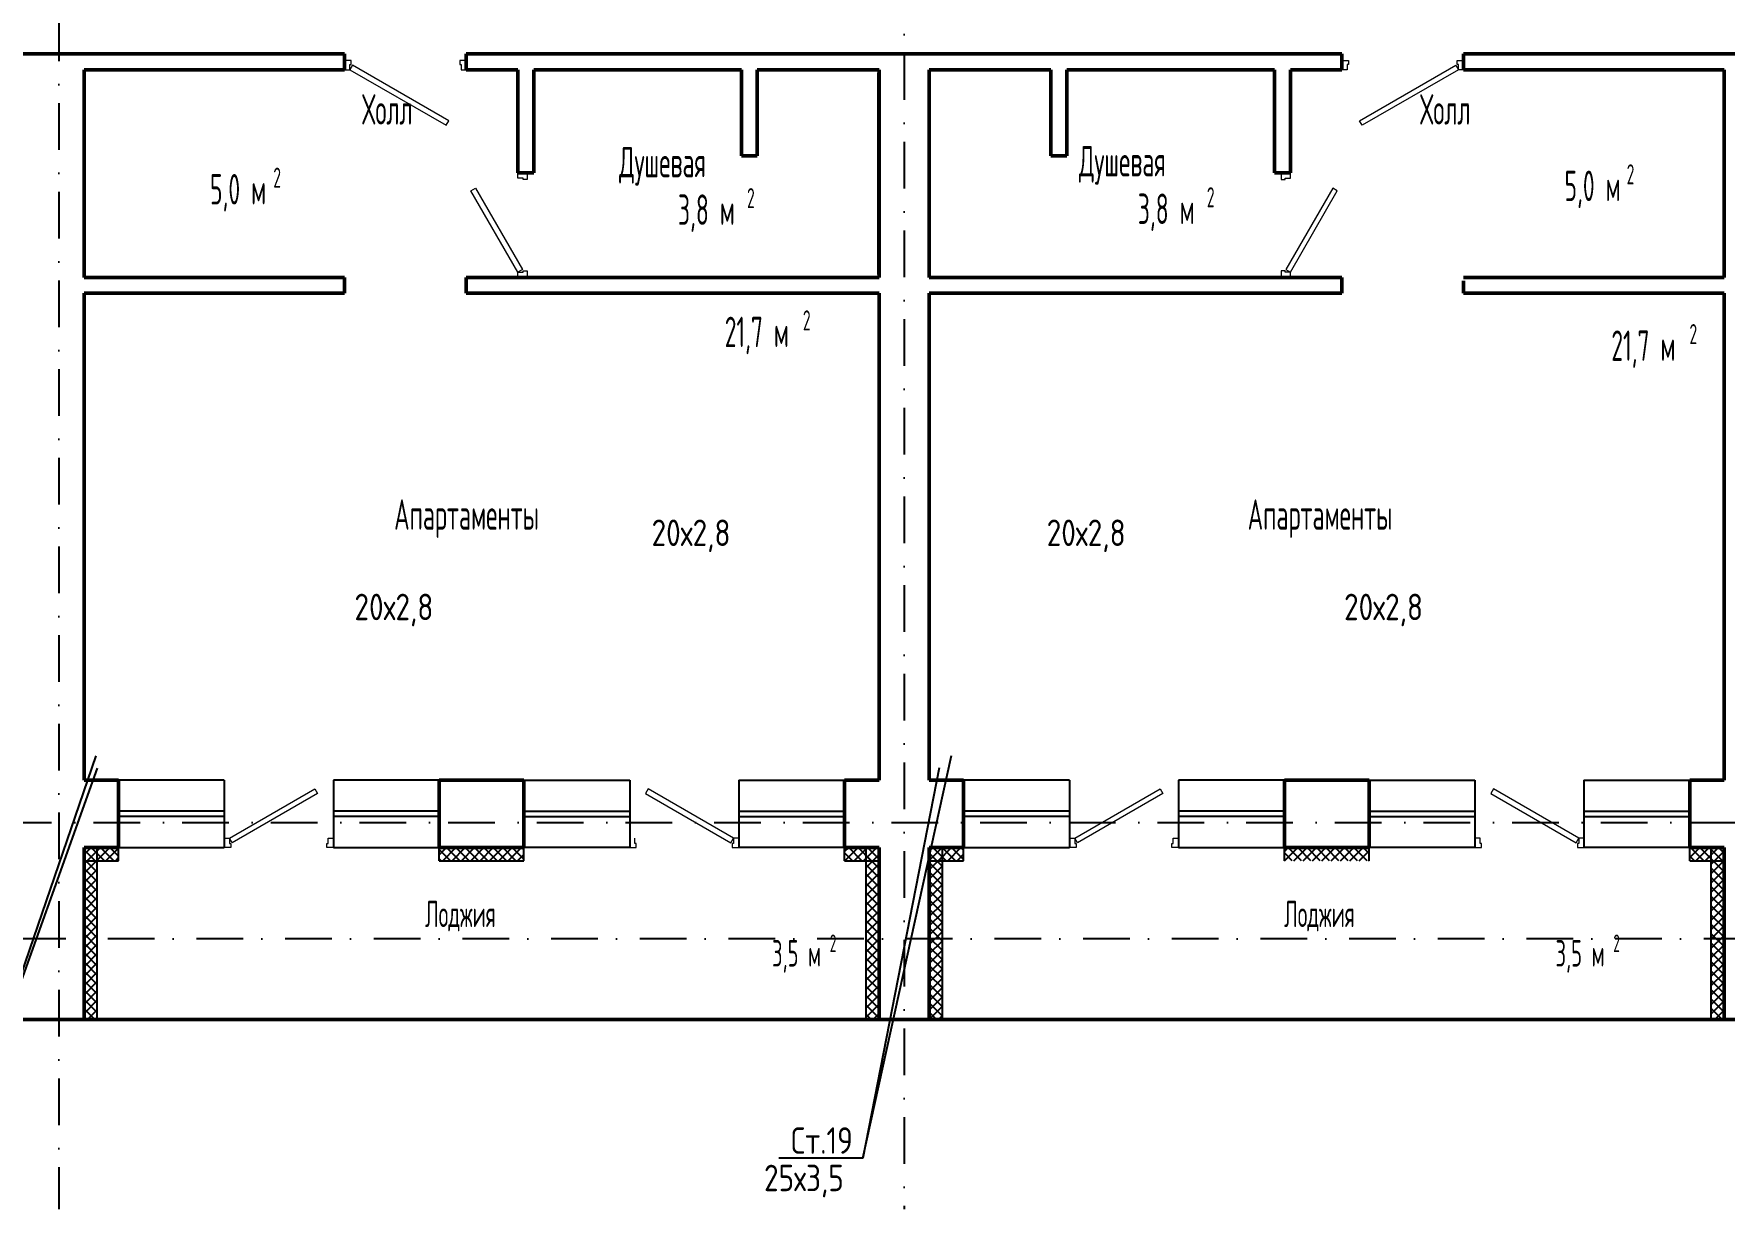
# Model space of a CAD drawing. Extents: x -1560602 to 321118, y -2308202 to -430103.
# Drawn here: x -1528714 to -1515934, y -2201571 to -2192684 of the extents above; entities that cross this region are included whole.
import ezdxf
from ezdxf.enums import TextEntityAlignment as Align

# ---------------------------------------------------------------- set-up
doc = ezdxf.new("R2010")
doc.units = 0
doc.header["$MEASUREMENT"] = 0
doc.linetypes.add('Dot & Dashed', pattern=[670.277762, 352.777767, -176.388884, 0, -141.111112])
doc.linetypes.add('Штрихпунктирная', pattern=[0.670278, 0.352778, -0.176389, 0, -0.141111])
doc.layers.get('0').update_dxf_attribs({"color": 255, "linetype": 'CONTINUOUS'})
doc.layers.add('Двери', color=4, linetype='CONTINUOUS', lineweight=15)
doc.layers.add('стены', color=5, linetype='CONTINUOUS', lineweight=50)
for name, color, linetype in [('Оси', 253, 'Dot & Dashed'), ('отделка', 240, 'CONTINUOUS'), ('Текст', 7, 'CONTINUOUS'), ('Утеплитель', 6, 'CONTINUOUS')]:
    doc.layers.add(name, color=color, linetype=linetype)
doc.styles.get("Standard").update_dxf_attribs({"font": 'spds.shx', "width": 0.7, "height": 250})

msp = doc.modelspace()

# ---------------------------------------------------------------- linework, layer by layer
at = {"color": 0}
for p, q in [((-1529290, -2201185.6, 0), (-1528242.1, -2198142.8, 0)), ((-1522445.8, -2201185.6, 0), (-1521775.5, -2198140.7, 0)), ((-1528235.1, -2198237.4, 0), (-1529290, -2201185.6, 0)), ((-1521869.5, -2198234.6, 0), (-1522445.8, -2201185.6, 0)), ((-1522445.8, -2201185.6, 0), (-1523079.8, -2201185.6, 0))]:
    msp.add_line(p, q, dxfattribs=at)
at = {"layer": 'Двери', "color": 0, "linetype": 'Continuous'}
for p, q in [((-1526313.7, -2192885.9), (-1526363.7, -2192885.9)), ((-1526323.7, -2192955.9), (-1526323.7, -2192915.9)), ((-1526323.7, -2192915.9), (-1526313.7, -2192915.9)), ((-1526313.7, -2192915.9), (-1526313.7, -2192885.9)), ((-1525443.7, -2192885.9), (-1525493.7, -2192885.9)), ((-1525493.7, -2192885.9), (-1525493.7, -2192915.9)), ((-1525493.7, -2192915.9), (-1525483.7, -2192915.9)), ((-1525483.7, -2192915.9), (-1525483.7, -2192955.9)), ((-1518823.7, -2192885.9), (-1518773.7, -2192885.9)), ((-1518773.7, -2192915.9), (-1518783.7, -2192915.9)), ((-1518783.7, -2192915.9), (-1518783.7, -2192955.9)), ((-1518773.7, -2192885.9), (-1518773.7, -2192915.9)), ((-1517953.7, -2192915.9), (-1517953.7, -2192885.9)), ((-1517953.7, -2192885.9), (-1517903.7, -2192885.9)), ((-1517943.7, -2192915.9), (-1517953.7, -2192915.9)), ((-1517943.7, -2192955.9), (-1517943.7, -2192915.9)), ((-1526363.7, -2192955.9), (-1526323.7, -2192955.9)), ((-1526303.7, -2192921.2), (-1526323.7, -2192955.9)), ((-1526323.7, -2192955.9), (-1525596.3, -2193375.9)), ((-1525576.3, -2193341.2), (-1526303.7, -2192921.2)), ((-1525483.7, -2192955.9), (-1525443.7, -2192955.9)), ((-1518783.7, -2192955.9), (-1518823.7, -2192955.9)), ((-1518691.2, -2193341.2), (-1517963.7, -2192921.2)), ((-1517943.7, -2192955.9), (-1518671.2, -2193375.9)), ((-1517963.7, -2192921.2), (-1517943.7, -2192955.9)), ((-1517903.7, -2192955.9), (-1517943.7, -2192955.9)), ((-1525596.3, -2193375.9), (-1525576.3, -2193341.2)), ((-1518671.2, -2193375.9), (-1518691.2, -2193341.2)), ((-1525053.7, -2193775.9), (-1525053.7, -2193735.9)), ((-1525013.7, -2193775.9), (-1525053.7, -2193775.9)), ((-1525013.7, -2193785.9), (-1525013.7, -2193775.9)), ((-1524983.7, -2193785.9), (-1525013.7, -2193785.9)), ((-1524983.7, -2193735.9), (-1524983.7, -2193785.9)), ((-1519283.7, -2193735.9), (-1519283.7, -2193785.9)), ((-1519283.7, -2193785.9), (-1519253.7, -2193785.9)), ((-1519253.7, -2193785.9), (-1519253.7, -2193775.9)), ((-1519253.7, -2193775.9), (-1519213.7, -2193775.9)), ((-1519213.7, -2193775.9), (-1519213.7, -2193735.9)), ((-1525408.7, -2193871), (-1525374.1, -2193851)), ((-1525053.7, -2194485.9), (-1525408.7, -2193871)), ((-1525374.1, -2193851), (-1525019.1, -2194465.9)), ((-1518893.4, -2193851), (-1519248.4, -2194465.9)), ((-1519213.7, -2194485.9), (-1518858.7, -2193871)), ((-1518858.7, -2193871), (-1518893.4, -2193851)), ((-1525019.1, -2194465.9), (-1525053.7, -2194485.9)), ((-1525053.7, -2194525.9), (-1525053.7, -2194485.9)), ((-1525053.7, -2194485.9), (-1525013.7, -2194485.9)), ((-1525013.7, -2194485.9), (-1525013.7, -2194475.9)), ((-1525013.7, -2194475.9), (-1524983.7, -2194475.9)), ((-1524983.7, -2194475.9), (-1524983.7, -2194525.9)), ((-1519253.7, -2194475.9), (-1519283.7, -2194475.9)), ((-1519283.7, -2194475.9), (-1519283.7, -2194525.9)), ((-1519253.7, -2194485.9), (-1519253.7, -2194475.9)), ((-1519213.7, -2194485.9), (-1519253.7, -2194485.9)), ((-1519248.4, -2194465.9), (-1519213.7, -2194485.9)), ((-1519213.7, -2194525.9), (-1519213.7, -2194485.9)), ((-1527233.7, -2198766.2), (-1526588.5, -2198393.7)), ((-1526588.5, -2198393.7), (-1526568.5, -2198428.3)), ((-1524068.9, -2198393.7), (-1524088.9, -2198428.3)), ((-1523423.7, -2198766.2), (-1524068.9, -2198393.7)), ((-1520843.7, -2198766.2), (-1520198.5, -2198393.7)), ((-1520198.5, -2198393.7), (-1520178.5, -2198428.3)), ((-1517678.9, -2198393.7), (-1517698.9, -2198428.3)), ((-1517033.7, -2198766.2), (-1517678.9, -2198393.7)), ((-1526568.5, -2198428.3), (-1527213.7, -2198800.8)), ((-1524088.9, -2198428.3), (-1523443.7, -2198800.8)), ((-1520178.5, -2198428.3), (-1520823.7, -2198800.8)), ((-1517698.9, -2198428.3), (-1517053.7, -2198800.8)), ((-1527273.7, -2198766.2), (-1527233.7, -2198766.2)), ((-1527233.7, -2198766.2), (-1527233.7, -2198806.2)), ((-1527213.7, -2198800.8), (-1527233.7, -2198766.2)), ((-1526488.7, -2198806.2), (-1526488.7, -2198766.2)), ((-1526488.7, -2198766.2), (-1526448.7, -2198766.2)), ((-1524168.7, -2198806.2), (-1524168.7, -2198766.2)), ((-1523443.7, -2198800.8), (-1523423.7, -2198766.2)), ((-1523383.7, -2198766.2), (-1523423.7, -2198766.2)), ((-1523423.7, -2198766.2), (-1523423.7, -2198806.2)), ((-1520883.7, -2198766.2), (-1520843.7, -2198766.2)), ((-1520843.7, -2198766.2), (-1520843.7, -2198806.2)), ((-1520823.7, -2198800.8), (-1520843.7, -2198766.2)), ((-1520098.7, -2198806.2), (-1520098.7, -2198766.2)), ((-1520098.7, -2198766.2), (-1520058.7, -2198766.2)), ((-1517778.7, -2198766.2), (-1517818.7, -2198766.2)), ((-1517778.7, -2198806.2), (-1517778.7, -2198766.2)), ((-1517053.7, -2198800.8), (-1517033.7, -2198766.2)), ((-1516993.7, -2198766.2), (-1517033.7, -2198766.2)), ((-1517033.7, -2198766.2), (-1517033.7, -2198806.2)), ((-1527223.7, -2198836.2), (-1527273.7, -2198836.2)), ((-1527233.7, -2198806.2), (-1527223.7, -2198806.2)), ((-1527223.7, -2198806.2), (-1527223.7, -2198836.2)), ((-1526498.7, -2198836.2), (-1526498.7, -2198806.2)), ((-1526498.7, -2198806.2), (-1526488.7, -2198806.2)), ((-1526448.7, -2198836.2), (-1526498.7, -2198836.2)), ((-1524208.7, -2198836.2), (-1524158.7, -2198836.2)), ((-1524158.7, -2198806.2), (-1524168.7, -2198806.2)), ((-1524158.7, -2198836.2), (-1524158.7, -2198806.2)), ((-1523423.7, -2198806.2), (-1523433.7, -2198806.2)), ((-1523433.7, -2198806.2), (-1523433.7, -2198836.2)), ((-1523433.7, -2198836.2), (-1523383.7, -2198836.2)), ((-1520833.7, -2198836.2), (-1520883.7, -2198836.2)), ((-1520843.7, -2198806.2), (-1520833.7, -2198806.2)), ((-1520833.7, -2198806.2), (-1520833.7, -2198836.2)), ((-1520108.7, -2198836.2), (-1520108.7, -2198806.2)), ((-1520108.7, -2198806.2), (-1520098.7, -2198806.2)), ((-1520058.7, -2198836.2), (-1520108.7, -2198836.2)), ((-1517818.7, -2198836.2), (-1517768.7, -2198836.2)), ((-1517768.7, -2198806.2), (-1517778.7, -2198806.2)), ((-1517768.7, -2198836.2), (-1517768.7, -2198806.2)), ((-1517033.7, -2198806.2), (-1517043.7, -2198806.2)), ((-1517043.7, -2198806.2), (-1517043.7, -2198836.2)), ((-1517043.7, -2198836.2), (-1516993.7, -2198836.2))]:
    msp.add_line(p, q, dxfattribs=at)
at = {"layer": 'Оси', "color": 0, "linetype": 'Штрихпунктирная', "lineweight": -3, "ltscale": 1000}
for p, q in [((-1522133.7, -2186796.2), (-1522133.7, -2201571.1)), ((-1528523.7, -2187846.2), (-1528523.7, -2201571.1)), ((-1556419, -2198646.2), (-1501963.7, -2198646.2)), ((-1496963.7, -2199526.2), (-1556418.9, -2199526.2))]:
    msp.add_line(p, q, dxfattribs=at)
at = {"layer": 'отделка', "color": 0, "ltscale": 100}
for p, q in [((-1527273.7, -2198326.2), (-1528073.7, -2198326.2)), ((-1527273.7, -2198326.2), (-1527273.7, -2198836.2)), ((-1526448.7, -2198326.2), (-1526448.7, -2198836.2)), ((-1525648.7, -2198326.2), (-1526448.7, -2198326.2)), ((-1525008.7, -2198326.2), (-1524208.7, -2198326.2)), ((-1524208.7, -2198326.2), (-1524208.7, -2198836.2)), ((-1523383.7, -2198326.2), (-1523383.7, -2198836.2)), ((-1523383.7, -2198326.2), (-1522583.7, -2198326.2)), ((-1520883.7, -2198326.2), (-1521683.7, -2198326.2)), ((-1520883.7, -2198326.2), (-1520883.7, -2198836.2)), ((-1520058.7, -2198326.2), (-1520058.7, -2198836.2)), ((-1519258.7, -2198326.2), (-1520058.7, -2198326.2)), ((-1518618.7, -2198326.2), (-1517818.7, -2198326.2)), ((-1517818.7, -2198326.2), (-1517818.7, -2198836.2)), ((-1516993.7, -2198326.2), (-1516993.7, -2198836.2)), ((-1516993.7, -2198326.2), (-1516193.7, -2198326.2)), ((-1527273.7, -2198561.2), (-1528073.7, -2198561.2)), ((-1527273.7, -2198601.2), (-1528073.7, -2198601.2)), ((-1525648.7, -2198561.2), (-1526448.7, -2198561.2)), ((-1525648.7, -2198601.2), (-1526448.7, -2198601.2)), ((-1525008.7, -2198561.2), (-1524208.7, -2198561.2)), ((-1525008.7, -2198601.2), (-1524208.7, -2198601.2)), ((-1523383.7, -2198561.2), (-1522583.7, -2198561.2)), ((-1523383.7, -2198601.2), (-1522583.7, -2198601.2)), ((-1520883.7, -2198561.2), (-1521683.7, -2198561.2)), ((-1520883.7, -2198601.2), (-1521683.7, -2198601.2)), ((-1519258.7, -2198561.2), (-1520058.7, -2198561.2)), ((-1519258.7, -2198601.2), (-1520058.7, -2198601.2)), ((-1518618.7, -2198561.2), (-1517818.7, -2198561.2)), ((-1518618.7, -2198601.2), (-1517818.7, -2198601.2)), ((-1516993.7, -2198561.2), (-1516193.7, -2198561.2)), ((-1516993.7, -2198601.2), (-1516193.7, -2198601.2)), ((-1528073.7, -2198836.2), (-1527273.7, -2198836.2)), ((-1526448.7, -2198836.2), (-1525648.7, -2198836.2)), ((-1524208.7, -2198836.2), (-1525008.7, -2198836.2)), ((-1522583.7, -2198836.2), (-1523383.7, -2198836.2)), ((-1521683.7, -2198836.2), (-1520883.7, -2198836.2)), ((-1520058.7, -2198836.2), (-1519258.7, -2198836.2)), ((-1517818.7, -2198836.2), (-1518618.7, -2198836.2)), ((-1516193.7, -2198836.2), (-1516993.7, -2198836.2))]:
    msp.add_line(p, q, dxfattribs=at)
at = {"layer": 'стены', "color": 0, "linetype": 'Continuous'}
for p, q in [((-1528333.7, -2192835.9), (-1530683.7, -2192835.9)), ((-1526363.7, -2192835.9), (-1528333.7, -2192835.9)), ((-1521943.7, -2192835.9), (-1525443.7, -2192835.9)), ((-1518823.7, -2192835.9), (-1521943.7, -2192835.9)), ((-1515933.7, -2192835.9), (-1517903.7, -2192835.9)), ((-1513583.7, -2192835.9), (-1515933.7, -2192835.9)), ((-1528333.7, -2194525.9), (-1528333.7, -2192955.9)), ((-1528333.7, -2192955.9), (-1526363.7, -2192955.9)), ((-1525443.7, -2192955.9), (-1525053.7, -2192955.9)), ((-1525053.7, -2192955.9), (-1525053.7, -2193735.9)), ((-1524933.7, -2193735.9), (-1524933.7, -2192955.9)), ((-1524933.7, -2192955.9), (-1523363.7, -2192955.9)), ((-1523363.7, -2192955.9), (-1523363.7, -2193605.9)), ((-1523243.7, -2193605.9), (-1523243.7, -2192955.9)), ((-1523243.7, -2192955.9), (-1522323.7, -2192955.9)), ((-1523220.8, -2192955.9), (-1522346.8, -2192955.9)), ((-1522323.8, -2194502.9), (-1522323.8, -2192978.9)), ((-1522323.7, -2192955.9), (-1522323.7, -2194525.9)), ((-1521943.7, -2194525.9), (-1521943.7, -2192955.9)), ((-1521943.7, -2192955.9), (-1521023.7, -2192955.9)), ((-1521943.7, -2194502.9), (-1521943.7, -2192978.9)), ((-1521046.7, -2192955.9), (-1521920.7, -2192955.9)), ((-1521023.7, -2192955.9), (-1521023.7, -2193605.9)), ((-1520903.7, -2193605.9), (-1520903.7, -2192955.9)), ((-1520903.7, -2192955.9), (-1519333.7, -2192955.9)), ((-1519333.7, -2192955.9), (-1519333.7, -2193735.9)), ((-1519213.7, -2193735.9), (-1519213.7, -2192955.9)), ((-1519213.7, -2192955.9), (-1518823.7, -2192955.9)), ((-1517903.7, -2192955.9), (-1515933.7, -2192955.9)), ((-1515933.7, -2192955.9), (-1515933.7, -2194525.9)), ((-1523363.7, -2193605.9), (-1523243.7, -2193605.9)), ((-1521023.7, -2193605.9), (-1520903.7, -2193605.9)), ((-1526363.7, -2194525.9), (-1528333.7, -2194525.9)), ((-1526363.7, -2194550.9), (-1526363.7, -2194525.9)), ((-1526363.7, -2194550.9), (-1526363.7, -2194645.9)), ((-1524933.7, -2194525.9), (-1525443.7, -2194525.9)), ((-1525443.7, -2194525.9), (-1525443.7, -2194645.9)), ((-1525443.7, -2194525.9), (-1525443.7, -2194525.9)), ((-1522323.7, -2194525.9), (-1524933.7, -2194525.9)), ((-1519333.7, -2194525.9), (-1521943.7, -2194525.9)), ((-1518823.7, -2194525.9), (-1519333.7, -2194525.9)), ((-1518823.7, -2194550.9), (-1518823.7, -2194525.9)), ((-1518823.7, -2194550.9), (-1518823.7, -2194645.9)), ((-1515933.7, -2194525.9), (-1517903.7, -2194525.9)), ((-1517903.7, -2194550.9), (-1517903.7, -2194645.9)), ((-1528333.7, -2198326.2), (-1528333.7, -2194645.9)), ((-1528333.7, -2194645.9), (-1526363.7, -2194645.9)), ((-1525443.7, -2194645.9), (-1522323.7, -2194645.9)), ((-1522323.7, -2194645.9), (-1522323.7, -2198326.2)), ((-1521943.7, -2198326.2), (-1521943.7, -2194645.9)), ((-1521943.7, -2194645.9), (-1518823.7, -2194645.9)), ((-1517903.7, -2194645.9), (-1515933.7, -2194645.9)), ((-1515933.7, -2194645.9), (-1515933.7, -2198326.2)), ((-1528073.7, -2198326.2), (-1528333.7, -2198326.2)), ((-1528073.7, -2198766.2), (-1528073.7, -2198326.2)), ((-1525648.7, -2198766.2), (-1525648.7, -2198326.2)), ((-1525008.7, -2198326.2), (-1525648.7, -2198326.2)), ((-1525008.7, -2198766.2), (-1525008.7, -2198326.2)), ((-1522583.7, -2198766.2), (-1522583.7, -2198326.2)), ((-1522323.7, -2198326.2), (-1522583.7, -2198326.2)), ((-1521683.7, -2198326.2), (-1521943.7, -2198326.2)), ((-1521683.7, -2198766.2), (-1521683.7, -2198326.2)), ((-1519258.7, -2198766.2), (-1519258.7, -2198326.2)), ((-1518618.7, -2198326.2), (-1519258.7, -2198326.2)), ((-1518618.7, -2198766.2), (-1518618.7, -2198326.2)), ((-1516193.7, -2198766.2), (-1516193.7, -2198326.2)), ((-1515933.7, -2198326.2), (-1516193.7, -2198326.2)), ((-1528073.7, -2198836.2), (-1528073.7, -2198766.2)), ((-1528073.7, -2198836.2), (-1528073.7, -2198766.2)), ((-1525648.7, -2198836.2), (-1525648.7, -2198766.2)), ((-1525648.7, -2198836.2), (-1525648.7, -2198766.2)), ((-1525008.7, -2198836.2), (-1525008.7, -2198766.2)), ((-1525008.7, -2198836.2), (-1525008.7, -2198766.2)), ((-1522583.7, -2198836.2), (-1522583.7, -2198766.2)), ((-1522583.7, -2198836.2), (-1522583.7, -2198766.2)), ((-1521683.7, -2198836.2), (-1521683.7, -2198766.2)), ((-1521683.7, -2198836.2), (-1521683.7, -2198766.2)), ((-1519258.7, -2198836.2), (-1519258.7, -2198766.2)), ((-1519258.7, -2198836.2), (-1519258.7, -2198766.2)), ((-1518618.7, -2198836.2), (-1518618.7, -2198766.2)), ((-1518618.7, -2198836.2), (-1518618.7, -2198766.2)), ((-1516193.7, -2198836.2), (-1516193.7, -2198766.2)), ((-1516193.7, -2198836.2), (-1516193.7, -2198766.2)), ((-1528333.7, -2198836.2), (-1528333.7, -2200136.2)), ((-1528333.7, -2198836.2), (-1528073.7, -2198836.2)), ((-1525648.7, -2198836.2), (-1525008.7, -2198836.2)), ((-1522583.7, -2198836.2), (-1522323.7, -2198836.2)), ((-1522323.7, -2198836.2), (-1522323.7, -2200136.2)), ((-1522323.7, -2198836.2), (-1522323.7, -2198836.2)), ((-1521943.7, -2198836.2), (-1521943.7, -2200136.2)), ((-1521943.7, -2198836.2), (-1521683.7, -2198836.2)), ((-1521943.7, -2198836.2), (-1521943.7, -2198836.2)), ((-1519258.7, -2198836.2), (-1518618.7, -2198836.2)), ((-1516193.7, -2198836.2), (-1515933.7, -2198836.2)), ((-1515933.7, -2198836.2), (-1515933.7, -2200136.2)), ((-1515933.7, -2198836.2), (-1515933.7, -2198836.2)), ((-1528813.7, -2200136.2), (-1528233.7, -2200136.2)), ((-1522423.7, -2200136.2), (-1528233.7, -2200136.2)), ((-1522423.7, -2200136.2), (-1521843.7, -2200136.2)), ((-1516033.7, -2200136.2), (-1521843.7, -2200136.2)), ((-1516033.7, -2200136.2), (-1515453.7, -2200136.2))]:
    msp.add_line(p, q, dxfattribs=at)
at = {"layer": 'стены', "color": 0, "ltscale": 100}
for p, q in [((-1526363.7, -2192835.9), (-1526363.7, -2192955.9)), ((-1525443.7, -2192835.9), (-1525443.7, -2192955.9)), ((-1518823.7, -2192835.9), (-1518823.7, -2192955.9)), ((-1517903.7, -2192835.9), (-1517903.7, -2192955.9)), ((-1525053.7, -2193735.9), (-1524933.7, -2193735.9)), ((-1519333.7, -2193735.5), (-1519213.7, -2193735.5)), ((-1525053.7, -2194525.9), (-1524933.7, -2194525.9))]:
    msp.add_line(p, q, dxfattribs=at)
at = {"layer": 'Утеплитель', "color": 0, "linetype": 'Continuous'}
for p, q in [((-1528333.7, -2198889.8), (-1528280.1, -2198836.2)), ((-1528333.7, -2198889.8), (-1528280.1, -2198836.2)), ((-1528250.8, -2198936.2), (-1528333.7, -2198853.3)), ((-1528233.7, -2198953.3), (-1528333.7, -2198853.3)), ((-1528333.7, -2198960.5), (-1528233.7, -2198860.5)), ((-1528321.5, -2198936.2), (-1528333.7, -2198924)), ((-1528233.7, -2199024), (-1528333.7, -2198924)), ((-1528309.4, -2198936.2), (-1528209.4, -2198836.2)), ((-1528180.1, -2198936.2), (-1528280.1, -2198836.2)), ((-1528233.7, -2198882.6), (-1528280.1, -2198836.2)), ((-1528238.7, -2198936.2), (-1528138.7, -2198836.2)), ((-1528233.7, -2200136.2), (-1528233.7, -2198836.2)), ((-1528109.4, -2198936.2), (-1528209.4, -2198836.2)), ((-1528168, -2198936.2), (-1528073.7, -2198841.9)), ((-1528073.7, -2198901.2), (-1528138.7, -2198836.2)), ((-1528097.3, -2198936.2), (-1528073.7, -2198912.7)), ((-1528073.7, -2198936.2), (-1528073.7, -2198836.2)), ((-1525648.7, -2198936.2), (-1525648.7, -2198836.2)), ((-1525648.7, -2198891.8), (-1525593.1, -2198836.2)), ((-1525563.8, -2198936.2), (-1525648.7, -2198851.3)), ((-1525634.5, -2198936.2), (-1525648.7, -2198922)), ((-1525622.4, -2198936.2), (-1525522.4, -2198836.2)), ((-1525493.1, -2198936.2), (-1525593.1, -2198836.2)), ((-1525551.7, -2198936.2), (-1525451.7, -2198836.2)), ((-1525422.4, -2198936.2), (-1525522.4, -2198836.2)), ((-1525481, -2198936.2), (-1525381, -2198836.2)), ((-1525351.7, -2198936.2), (-1525451.7, -2198836.2)), ((-1525410.3, -2198936.2), (-1525310.3, -2198836.2)), ((-1525281, -2198936.2), (-1525381, -2198836.2)), ((-1525339.6, -2198936.2), (-1525239.6, -2198836.2)), ((-1525210.3, -2198936.2), (-1525310.3, -2198836.2)), ((-1525268.9, -2198936.2), (-1525168.9, -2198836.2)), ((-1525139.6, -2198936.2), (-1525239.6, -2198836.2)), ((-1525198.1, -2198936.2), (-1525098.1, -2198836.2)), ((-1525068.9, -2198936.2), (-1525168.9, -2198836.2)), ((-1525127.4, -2198936.2), (-1525027.4, -2198836.2)), ((-1525008.7, -2198925.6), (-1525098.1, -2198836.2)), ((-1525056.7, -2198936.2), (-1525008.7, -2198888.2)), ((-1525008.7, -2198854.9), (-1525027.4, -2198836.2)), ((-1525008.7, -2198936.2), (-1525008.7, -2198836.2)), ((-1522583.7, -2198936.2), (-1522583.7, -2198836.2)), ((-1522583.7, -2198867.4), (-1522552.6, -2198836.2)), ((-1522523.3, -2198936.2), (-1522583.7, -2198875.7)), ((-1522581.9, -2198936.2), (-1522481.9, -2198836.2)), ((-1522452.6, -2198936.2), (-1522552.6, -2198836.2)), ((-1522511.1, -2198936.2), (-1522411.1, -2198836.2)), ((-1522381.9, -2198936.2), (-1522481.9, -2198836.2)), ((-1522440.4, -2198936.2), (-1522340.4, -2198836.2)), ((-1522423.7, -2198836.2), (-1522423.7, -2200136.2)), ((-1522423.7, -2198848.8), (-1522411.1, -2198836.2)), ((-1522423.7, -2198919.5), (-1522340.4, -2198836.2)), ((-1522423.7, -2198990.2), (-1522323.7, -2198890.2)), ((-1522323.7, -2198994.3), (-1522423.7, -2198894.3)), ((-1522323.7, -2198923.6), (-1522411.1, -2198836.2)), ((-1522323.7, -2198923.6), (-1522411.1, -2198836.2)), ((-1522369.7, -2198936.2), (-1522323.7, -2198890.2)), ((-1522323.7, -2198852.9), (-1522340.4, -2198836.2)), ((-1522323.7, -2198852.9), (-1522340.4, -2198836.2)), ((-1521943.7, -2198863.8), (-1521916.2, -2198836.2)), ((-1521943.7, -2198934.5), (-1521845.5, -2198836.2)), ((-1521943.7, -2198863.8), (-1521916.2, -2198836.2)), ((-1521943.7, -2198934.5), (-1521845.5, -2198836.2)), ((-1521886.9, -2198936.2), (-1521943.7, -2198879.3)), ((-1521843.7, -2198979.3), (-1521943.7, -2198879.3)), ((-1521943.7, -2199005.2), (-1521843.7, -2198905.2)), ((-1521816.2, -2198936.2), (-1521916.2, -2198836.2)), ((-1521843.7, -2198908.6), (-1521916.2, -2198836.2)), ((-1521874.7, -2198936.2), (-1521774.7, -2198836.2)), ((-1521745.5, -2198936.2), (-1521845.5, -2198836.2)), ((-1521843.7, -2198837.9), (-1521845.5, -2198836.2)), ((-1521843.7, -2200136.2), (-1521843.7, -2198836.2)), ((-1521804, -2198936.2), (-1521704, -2198836.2)), ((-1521683.7, -2198927.2), (-1521774.7, -2198836.2)), ((-1521733.3, -2198936.2), (-1521683.7, -2198886.6)), ((-1521683.7, -2198856.5), (-1521704, -2198836.2)), ((-1521683.7, -2198936.2), (-1521683.7, -2198836.2)), ((-1519258.7, -2198936.2), (-1519258.7, -2198836.2)), ((-1519258.7, -2198865.8), (-1519229.2, -2198836.2)), ((-1519199.9, -2198936.2), (-1519258.7, -2198877.3)), ((-1519258.4, -2198936.2), (-1519158.4, -2198836.2)), ((-1519129.2, -2198936.2), (-1519229.2, -2198836.2)), ((-1519187.7, -2198936.2), (-1519087.7, -2198836.2)), ((-1519058.4, -2198936.2), (-1519158.4, -2198836.2)), ((-1519117, -2198936.2), (-1519017, -2198836.2)), ((-1518987.7, -2198936.2), (-1519087.7, -2198836.2)), ((-1519046.3, -2198936.2), (-1518946.3, -2198836.2)), ((-1518917, -2198936.2), (-1519017, -2198836.2)), ((-1518975.6, -2198936.2), (-1518875.6, -2198836.2)), ((-1518846.3, -2198936.2), (-1518946.3, -2198836.2)), ((-1518904.9, -2198936.2), (-1518804.9, -2198836.2)), ((-1518775.6, -2198936.2), (-1518875.6, -2198836.2)), ((-1518834.2, -2198936.2), (-1518734.2, -2198836.2)), ((-1518704.9, -2198936.2), (-1518804.9, -2198836.2)), ((-1518763.5, -2198936.2), (-1518663.5, -2198836.2)), ((-1518634.2, -2198936.2), (-1518734.2, -2198836.2)), ((-1518692.8, -2198936.2), (-1518618.7, -2198862.2)), ((-1518618.7, -2198880.9), (-1518663.5, -2198836.2)), ((-1518618.7, -2198936.2), (-1518618.7, -2198836.2)), ((-1516193.7, -2198936.2), (-1516193.7, -2198836.2)), ((-1516193.7, -2198841.3), (-1516188.6, -2198836.2)), ((-1516193.7, -2198912.1), (-1516117.9, -2198836.2)), ((-1516159.3, -2198936.2), (-1516193.7, -2198901.8)), ((-1516088.6, -2198936.2), (-1516188.6, -2198836.2)), ((-1516147.2, -2198936.2), (-1516047.2, -2198836.2)), ((-1516017.9, -2198936.2), (-1516117.9, -2198836.2)), ((-1516076.5, -2198936.2), (-1515976.5, -2198836.2)), ((-1515947.2, -2198936.2), (-1516047.2, -2198836.2)), ((-1516033.7, -2198836.2), (-1516033.7, -2200136.2)), ((-1516033.7, -2198893.5), (-1515976.5, -2198836.2)), ((-1515933.7, -2198949.7), (-1516033.7, -2198849.7)), ((-1516033.7, -2198964.2), (-1515933.7, -2198864.2)), ((-1515933.7, -2199020.4), (-1516033.7, -2198920.4)), ((-1516005.8, -2198936.2), (-1515933.7, -2198864.2)), ((-1515933.7, -2198878.9), (-1515976.5, -2198836.2)), ((-1515933.7, -2198878.9), (-1515976.5, -2198836.2)), ((-1528333.7, -2199031.2), (-1528233.7, -2198931.2)), ((-1528333.7, -2198936.2), (-1528073.7, -2198936.2)), ((-1528233.7, -2199094.7), (-1528333.7, -2198994.7)), ((-1528333.7, -2199101.9), (-1528233.7, -2199001.9)), ((-1525648.7, -2198936.2), (-1525008.7, -2198936.2)), ((-1522583.7, -2198936.2), (-1522323.7, -2198936.2)), ((-1522423.7, -2199060.9), (-1522323.7, -2198960.9)), ((-1522323.7, -2199065), (-1522423.7, -2198965)), ((-1522423.7, -2199131.6), (-1522323.7, -2199031.6)), ((-1522323.7, -2199135.7), (-1522423.7, -2199035.7)), ((-1521943.7, -2198936.2), (-1521683.7, -2198936.2)), ((-1521843.7, -2199050.1), (-1521943.7, -2198950.1)), ((-1521943.7, -2199075.9), (-1521843.7, -2198975.9)), ((-1521843.7, -2199120.8), (-1521943.7, -2199020.8)), ((-1521943.7, -2199146.6), (-1521843.7, -2199046.6)), ((-1518622.1, -2198936.2), (-1518618.7, -2198932.9)), ((-1516193.7, -2198936.2), (-1515933.7, -2198936.2)), ((-1516033.7, -2199034.9), (-1515933.7, -2198934.9)), ((-1515933.7, -2199091.1), (-1516033.7, -2198991.1)), ((-1516033.7, -2199105.6), (-1515933.7, -2199005.6)), ((-1515935, -2198936.2), (-1515933.7, -2198934.9)), ((-1528233.7, -2199165.4), (-1528333.7, -2199065.4)), ((-1528333.7, -2199172.7), (-1528233.7, -2199072.7)), ((-1528233.7, -2199236.2), (-1528333.7, -2199136.2)), ((-1528333.7, -2199243.4), (-1528233.7, -2199143.4)), ((-1522423.7, -2199202.4), (-1522323.7, -2199102.4)), ((-1522323.7, -2199206.5), (-1522423.7, -2199106.5)), ((-1522423.7, -2199273.1), (-1522323.7, -2199173.1)), ((-1522323.7, -2199277.2), (-1522423.7, -2199177.2)), ((-1521843.7, -2199191.5), (-1521943.7, -2199091.5)), ((-1521943.7, -2199217.3), (-1521843.7, -2199117.3)), ((-1521843.7, -2199262.2), (-1521943.7, -2199162.2)), ((-1515933.7, -2199161.8), (-1516033.7, -2199061.8)), ((-1516033.7, -2199176.3), (-1515933.7, -2199076.3)), ((-1515933.7, -2199232.5), (-1516033.7, -2199132.5)), ((-1516033.7, -2199247), (-1515933.7, -2199147)), ((-1528233.7, -2199306.9), (-1528333.7, -2199206.9)), ((-1528333.7, -2199314.1), (-1528233.7, -2199214.1)), ((-1528233.7, -2199377.6), (-1528333.7, -2199277.6)), ((-1528333.7, -2199384.8), (-1528233.7, -2199284.8)), ((-1522423.7, -2199343.8), (-1522323.7, -2199243.8)), ((-1522323.7, -2199347.9), (-1522423.7, -2199247.9)), ((-1521943.7, -2199288), (-1521843.7, -2199188)), ((-1521843.7, -2199332.9), (-1521943.7, -2199232.9)), ((-1521943.7, -2199358.7), (-1521843.7, -2199258.7)), ((-1521843.7, -2199403.6), (-1521943.7, -2199303.6)), ((-1515933.7, -2199303.2), (-1516033.7, -2199203.2)), ((-1516033.7, -2199317.7), (-1515933.7, -2199217.7)), ((-1515933.7, -2199373.9), (-1516033.7, -2199273.9)), ((-1516033.7, -2199388.4), (-1515933.7, -2199288.4)), ((-1528233.7, -2199448.3), (-1528333.7, -2199348.3)), ((-1528333.7, -2199455.5), (-1528233.7, -2199355.5)), ((-1528233.7, -2199519), (-1528333.7, -2199419)), ((-1528333.7, -2199526.2), (-1528233.7, -2199426.2)), ((-1522423.7, -2199414.5), (-1522323.7, -2199314.5)), ((-1522323.7, -2199418.6), (-1522423.7, -2199318.6)), ((-1522423.7, -2199485.2), (-1522323.7, -2199385.2)), ((-1522323.7, -2199489.3), (-1522423.7, -2199389.3)), ((-1521943.7, -2199429.5), (-1521843.7, -2199329.5)), ((-1521843.7, -2199474.3), (-1521943.7, -2199374.3)), ((-1521943.7, -2199500.2), (-1521843.7, -2199400.2)), ((-1515933.7, -2199444.6), (-1516033.7, -2199344.6)), ((-1516033.7, -2199459.2), (-1515933.7, -2199359.2)), ((-1515933.7, -2199515.3), (-1516033.7, -2199415.3)), ((-1516033.7, -2199529.9), (-1515933.7, -2199429.9)), ((-1528233.7, -2199589.7), (-1528333.7, -2199489.7)), ((-1528333.7, -2199596.9), (-1528233.7, -2199496.9)), ((-1528233.7, -2199660.4), (-1528333.7, -2199560.4)), ((-1522423.7, -2199555.9), (-1522323.7, -2199455.9)), ((-1522323.7, -2199560), (-1522423.7, -2199460)), ((-1522423.7, -2199626.6), (-1522323.7, -2199526.6)), ((-1522323.7, -2199630.7), (-1522423.7, -2199530.7)), ((-1521843.7, -2199545), (-1521943.7, -2199445)), ((-1521943.7, -2199570.9), (-1521843.7, -2199470.9)), ((-1521843.7, -2199615.7), (-1521943.7, -2199515.7)), ((-1521943.7, -2199641.6), (-1521843.7, -2199541.6)), ((-1515933.7, -2199586), (-1516033.7, -2199486)), ((-1516033.7, -2199600.6), (-1515933.7, -2199500.6)), ((-1515933.7, -2199656.8), (-1516033.7, -2199556.8)), ((-1528333.7, -2199667.6), (-1528233.7, -2199567.6)), ((-1528233.7, -2199731.1), (-1528333.7, -2199631.1)), ((-1528333.7, -2199738.3), (-1528233.7, -2199638.3)), ((-1522423.7, -2199697.3), (-1522323.7, -2199597.3)), ((-1522323.7, -2199701.4), (-1522423.7, -2199601.4)), ((-1522423.7, -2199768), (-1522323.7, -2199668)), ((-1522323.7, -2199772.1), (-1522423.7, -2199672.1)), ((-1521843.7, -2199686.5), (-1521943.7, -2199586.5)), ((-1521943.7, -2199712.3), (-1521843.7, -2199612.3)), ((-1521843.7, -2199757.2), (-1521943.7, -2199657.2)), ((-1521943.7, -2199783), (-1521843.7, -2199683)), ((-1516033.7, -2199671.3), (-1515933.7, -2199571.3)), ((-1515933.7, -2199727.5), (-1516033.7, -2199627.5)), ((-1516033.7, -2199742), (-1515933.7, -2199642)), ((-1528233.7, -2199801.8), (-1528333.7, -2199701.8)), ((-1528333.7, -2199809.1), (-1528233.7, -2199709.1)), ((-1528233.7, -2199872.5), (-1528333.7, -2199772.5)), ((-1528333.7, -2199879.8), (-1528233.7, -2199779.8)), ((-1522423.7, -2199838.7), (-1522323.7, -2199738.7)), ((-1522323.7, -2199842.9), (-1522423.7, -2199742.9)), ((-1522423.7, -2199909.5), (-1522323.7, -2199809.5)), ((-1522323.7, -2199913.6), (-1522423.7, -2199813.6)), ((-1521843.7, -2199827.9), (-1521943.7, -2199727.9)), ((-1521943.7, -2199853.7), (-1521843.7, -2199753.7)), ((-1521843.7, -2199898.6), (-1521943.7, -2199798.6)), ((-1515933.7, -2199798.2), (-1516033.7, -2199698.2)), ((-1516033.7, -2199812.7), (-1515933.7, -2199712.7)), ((-1515933.7, -2199868.9), (-1516033.7, -2199768.9)), ((-1516033.7, -2199883.4), (-1515933.7, -2199783.4)), ((-1528233.7, -2199943.3), (-1528333.7, -2199843.3)), ((-1528333.7, -2199950.5), (-1528233.7, -2199850.5)), ((-1528233.7, -2200014), (-1528333.7, -2199914)), ((-1528333.7, -2200021.2), (-1528233.7, -2199921.2)), ((-1522423.7, -2199980.2), (-1522323.7, -2199880.2)), ((-1522323.7, -2199984.3), (-1522423.7, -2199884.3)), ((-1521943.7, -2199924.4), (-1521843.7, -2199824.4)), ((-1521843.7, -2199969.3), (-1521943.7, -2199869.3)), ((-1521943.7, -2199995.1), (-1521843.7, -2199895.1)), ((-1521843.7, -2200040), (-1521943.7, -2199940)), ((-1515933.7, -2199939.6), (-1516033.7, -2199839.6)), ((-1516033.7, -2199954.1), (-1515933.7, -2199854.1)), ((-1515933.7, -2200010.3), (-1516033.7, -2199910.3)), ((-1516033.7, -2200024.8), (-1515933.7, -2199924.8)), ((-1528233.7, -2200084.7), (-1528333.7, -2199984.7)), ((-1528333.7, -2200091.9), (-1528233.7, -2199991.9)), ((-1528252.9, -2200136.2), (-1528333.7, -2200055.4)), ((-1528307.3, -2200136.2), (-1528233.7, -2200062.6)), ((-1522423.7, -2200050.9), (-1522323.7, -2199950.9)), ((-1522323.7, -2200055), (-1522423.7, -2199955)), ((-1522423.7, -2200121.6), (-1522323.7, -2200021.6)), ((-1522323.7, -2200125.7), (-1522423.7, -2200025.7)), ((-1521943.7, -2200065.9), (-1521843.7, -2199965.9)), ((-1521843.7, -2200110.7), (-1521943.7, -2200010.7)), ((-1521943.4, -2200136.2), (-1521843.7, -2200036.6)), ((-1515933.7, -2200081), (-1516033.7, -2199981)), ((-1516033.7, -2200095.6), (-1515933.7, -2199995.6)), ((-1515949.3, -2200136.2), (-1516033.7, -2200051.7)), ((-1516003.7, -2200136.2), (-1515933.7, -2200066.3)), ((-1528323.6, -2200136.2), (-1528333.7, -2200126.1)), ((-1528236.6, -2200136.2), (-1528233.7, -2200133.3)), ((-1522383.9, -2200136.2), (-1522423.7, -2200096.4)), ((-1522367.6, -2200136.2), (-1522323.7, -2200092.3)), ((-1521889, -2200136.2), (-1521943.7, -2200081.4)), ((-1521872.7, -2200136.2), (-1521843.7, -2200107.3)), ((-1516020, -2200136.2), (-1516033.7, -2200122.4))]:
    msp.add_line(p, q, dxfattribs=at)

# ---------------------------------------------------------------- texts
at = {"color": 0}
for s, p in [('20х2,8', (-1524043.2, -2196556.9)), ('20х2,8', (-1521055.8, -2196556.9)), ('20х2,8', (-1526289.7, -2197117.7)), ('20х2,8', (-1518807.7, -2197117.7)), ('25х3,5', (-1523192.9, -2201435))]:
    msp.add_text(s, height=200, dxfattribs=at).set_placement(p)
msp.add_text('Ст.19', height=200, dxfattribs=at).set_placement((-1522755.4, -2201051.9, 0), align=Align.MIDDLE_CENTER)
at = {"layer": 'Текст', "color": 0, "linetype": 'Continuous', "width": 0.7}
for s, height, p in [('Холл', 230, (-1526231.2, -2193370.6)), ('Холл', 230, (-1518232.8, -2193370.6)), ('Душевая', 230, (-1524288.5, -2193769.1)), ('Душевая', 230, (-1520812, -2193762.5)), ('2', 151.8, (-1516671.2, -2193822.4)), ('5,0 м', 230, (-1527381.4, -2193974.5)), ('2', 151.8, (-1526903.3, -2193848)), ('5,0 м', 230, (-1517140.8, -2193948.9)), ('3,8 м', 230, (-1523843.6, -2194128.9)), ('2', 151.8, (-1523321.6, -2194002.4)), ('3,8 м', 230, (-1520367.1, -2194122.3)), ('2', 151.8, (-1519845.1, -2193995.8)), ('21,7 м', 230, (-1523490, -2195053.3)), ('2', 151.8, (-1522899.2, -2194926.8)), ('21,7 м', 230, (-1516787, -2195157.2)), ('2', 151.8, (-1516196.3, -2195030.7)), ('Апартаменты', 230, (-1525989.3, -2196433.8)), ('Апартаменты', 230, (-1519536.3, -2196433.8)), ('Лоджия', 200, (-1525755.3, -2199438.6)), ('Лоджия', 200, (-1519260.7, -2199438.6)), ('3,5 м', 200, (-1523132.4, -2199736.5)), ('2', 132, (-1522696.4, -2199626.5)), ('3,5 м', 200, (-1517208.8, -2199736.5)), ('2', 132, (-1516772.8, -2199626.5))]:
    msp.add_text(s, height=height, dxfattribs=at).set_placement(p)

doc.saveas('drawing.dxf')
